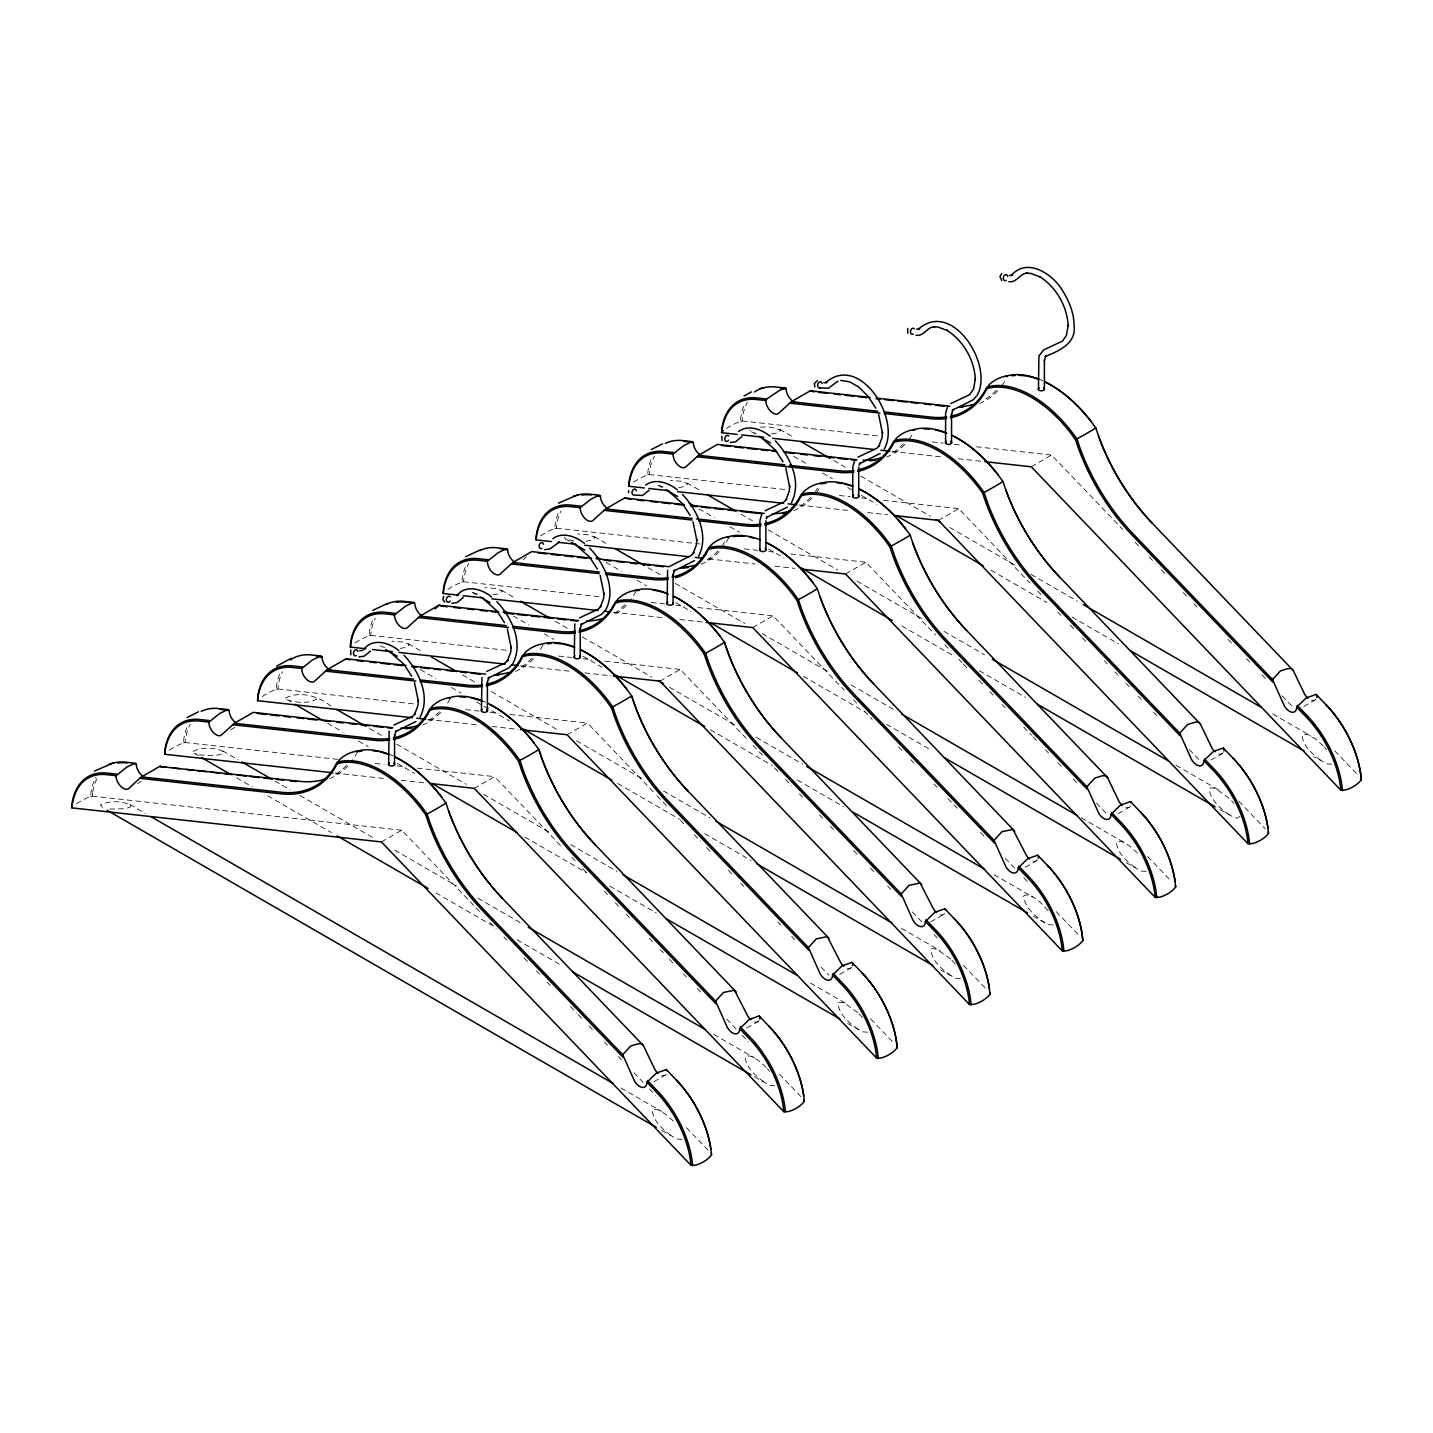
<?xml version="1.0" encoding="UTF-8"?>
<svg xmlns="http://www.w3.org/2000/svg" width="1433" height="1433" viewBox="0 0 1433 1433"><rect width="100%" height="100%" fill="white"/><g stroke="black" fill="none" stroke-linecap="round" stroke-linejoin="round"><path stroke-width="0.75" stroke-dasharray="5 3.75" d="M76.486 803.752A44.799 14.276 -16.2 0 1 87.252 797.894L90.548 796.443L91.139 791.571A80.767 46.626 60 0 1 95.993 777.17M90.548 796.443L92.214 796.139L92.733 791.858M169.309 750.158A44.799 14.276 -16.2 0 1 180.074 744.3L183.37 742.849L183.979 737.977A80.767 46.626 60 0 1 188.099 724.973M183.37 742.849L185.036 742.545L185.573 738.246A79.514 45.91 60 0 1 190.338 724.095M262.149 696.563A44.799 14.276 -16.2 0 1 272.915 690.688L276.211 689.255L276.802 684.383A80.767 46.626 60 0 1 280.922 671.378M276.211 689.255L277.877 688.951L278.396 684.652A79.514 45.91 60 0 1 282.444 671.862M354.972 642.951A44.799 14.276 -16.2 0 1 365.737 637.094L369.033 635.661L369.642 630.771A80.767 46.626 60 0 1 373.744 617.784M369.033 635.661L370.699 635.356L371.219 631.057A79.514 45.91 60 0 1 375.267 618.268M447.812 589.357A44.799 14.276 -16.2 0 1 458.56 583.5L461.874 582.067L462.465 577.177A80.767 46.626 60 0 1 466.585 564.19M461.874 582.067L463.54 581.762L464.059 577.463A79.514 45.91 60 0 1 468.824 563.312M540.635 535.763A44.799 14.276 -16.2 0 1 551.4 529.905L554.696 528.472L555.305 523.582A80.767 46.626 60 0 1 559.407 510.596M554.696 528.472L556.362 528.168L556.882 523.869A79.514 45.91 60 0 1 560.93 511.079M633.476 482.169A44.799 14.276 -16.2 0 1 644.223 476.311L647.537 474.878L648.128 469.988A80.767 46.626 60 0 1 652.248 457.002M647.537 474.878L649.203 474.574L649.722 470.275A79.514 45.91 60 0 1 654.487 456.106M726.298 428.574A44.799 14.276 -16.2 0 1 737.064 422.717L740.359 421.266L740.968 416.394A80.767 46.626 60 0 1 745.07 403.407M740.359 421.266L742.025 420.98L742.545 416.681A79.514 45.91 60 0 1 747.327 402.512M357.498 751.949L354.847 756.749A148.835 85.926 60 0 1 351.533 761.622M447.669 703.155L450.32 698.355M540.51 649.561L543.161 644.76M635.983 591.166L633.332 595.967A148.835 85.926 60 0 1 630.018 600.839M728.824 537.554L726.173 542.373A148.835 85.926 60 0 1 722.859 547.245M1239.939 816.434L1236.93 818.153L1234.1 817.473L1217.083 807.979M523.26 559.73L526.52 556.721M137.604 783.529L141.294 781.397M230.444 729.934L235.979 726.728M381.429 841.941L401.742 830.226L474.484 906.211M474.269 788.347L494.582 776.632L562.667 847.763M567.092 734.753L587.405 723.02L655.508 794.169M659.932 681.159L680.245 669.426L746.79 738.944M752.755 627.564L773.068 615.832L844.27 690.204M845.595 573.97L865.908 562.238L935.552 634.998M938.418 520.376L958.731 508.643L1029.933 583.016M1031.258 466.782L1051.571 455.049L1122.755 529.422M653.985 1081.664L665.055 1075.252M746.808 1028.052L757.896 1021.657M839.648 974.458L850.718 968.063M930.626 921.938L943.559 914.469M1025.312 867.27L1036.381 860.875M1118.134 813.675L1129.222 807.281M1210.975 760.081L1222.044 753.686M1303.797 706.487L1314.885 700.092M1331.759 764.201L1326.94 763.879L1313.792 756.606M1146.095 871.407L1141.277 871.067L1126.195 862.684M1053.273 925.001L1048.437 924.661L1033.354 916.278M960.432 978.596L955.614 978.255L940.532 969.872M867.61 1032.19L862.773 1031.85L847.691 1023.467M774.769 1085.784L769.951 1085.444L752.934 1075.95M681.947 1139.378L677.11 1139.056L660.094 1129.544M771.438 434.002L777.743 432.909L780.716 430.222L771.205 427.177L759.365 427.034M678.597 487.614L684.92 486.521L687.894 483.817L681.875 481.291L670.429 480.431M585.775 541.208L592.08 540.116L595.053 537.411L589.053 534.885L577.589 534.025M492.934 594.802L499.257 593.71L502.231 591.005L496.212 588.479L484.766 587.62M400.112 648.397L406.417 647.304L409.39 644.599L403.389 642.074L391.925 641.214M109.786 809.054L125.101 808.731L129.919 807.281L130.905 805.382C121.984 800.725 109.195 800.438 100.22 805.041L103.391 807.8M742.025 420.98L879.11 436.062M932.166 441.901L943.219 443.119M954.288 444.337L960.916 445.072M976.392 446.774L1051.571 455.049M891.971 451.431L942.824 457.037M958.301 458.739L982.608 461.426M649.203 474.574L786.269 489.656M839.344 495.496L850.396 496.714M861.448 497.932L868.076 498.666M883.552 500.368L958.731 508.643M799.13 505.043L849.984 510.632M867.681 512.584L887.564 514.769M556.362 528.168L700.074 543.985M744.3 548.857L757.555 550.308M768.625 551.526L775.253 552.26M790.729 553.962L865.908 562.238M708.511 558.87L754.94 563.993M774.841 566.178L794.742 568.364M463.54 581.762L600.606 596.845M651.46 602.451L664.733 603.902M675.785 605.12L684.634 606.105M697.889 607.556L773.068 615.832M613.467 612.231L662.118 617.587M679.797 619.522L704.122 622.209M370.699 635.356L507.784 650.439M558.637 656.045L571.892 657.514M582.962 658.714L591.793 659.699M605.066 661.15L680.245 669.426M520.645 665.826L569.277 671.181M584.754 672.883L611.282 675.803M277.877 688.951L414.943 704.051M465.797 709.64L479.07 711.108M490.122 712.326L498.971 713.294M510.023 714.512L587.405 723.02M427.804 719.42L476.455 724.776M491.931 726.477L518.459 729.397M185.036 742.545L337.597 759.347M375.177 763.484L384.026 764.452M397.299 765.921L406.13 766.888M417.182 768.106L494.582 776.632M334.982 773.014L383.614 778.37M401.312 780.322L425.619 782.991M92.214 796.139L401.742 830.226M573.934 541.065L565.498 538.969L564.387 537.053M199.097 754.922L214.448 755.585L220.754 754.492L223.727 751.788C214.807 747.13 202.035 746.844 193.061 751.447L198.041 755.585M756.087 433.357L751.161 431.781L755.03 434.02M663.246 486.951L658.32 485.375L657.21 483.458M477.583 594.14L472.657 592.563L471.547 590.647M384.761 647.734L378.76 645.208M330.951 706.182C318.95 696.313 300.357 690.581 285.883 697.853L290.863 701.991M286.994 699.752C296.237 702.761 307.898 703.961 316.586 699.161L315.493 697.244M194.172 753.346L196.214 754.206M1323.214 745.876L1315.279 738.837L1307.899 734.592L1303.081 734.251L1302.078 735.631C1303.528 747.345 1314.33 755.782 1323.465 762.195M1229.084 798.217L1215.077 788.186L1210.258 787.845L1209.237 789.225C1210.706 800.94 1221.507 809.376 1230.625 815.789M1137.551 853.065L1129.616 846.025L1122.236 841.78L1117.418 841.44L1116.414 842.819C1117.865 854.552 1128.685 862.971 1137.802 869.383M1048.24 910.654C1041.916 904.116 1034.519 894.586 1024.595 895.034L1023.574 896.413C1025.043 908.146 1035.844 916.565 1044.962 922.977M950.598 959.017L936.573 948.968L931.755 948.646L930.751 950.007C932.202 961.74 943.021 970.177 952.139 976.572M857.758 1012.612L843.75 1002.563L838.932 1002.24L837.911 1003.602C839.38 1015.334 850.181 1023.771 859.298 1030.166M766.225 1067.46L758.29 1060.42L750.91 1056.157L746.091 1055.834L745.088 1057.214C746.539 1068.928 757.358 1077.365 766.476 1083.76M673.403 1121.054L665.449 1114.014L658.087 1109.751L653.269 1109.429L652.248 1110.808C653.717 1122.523 664.518 1130.959 673.635 1137.354M779.642 429.273L793.183 437.083M833.791 460.53L845.38 467.23M860.857 476.168L930.465 516.346M949.792 527.505L1015.549 565.462M1031.008 574.4L1077.419 601.197M1272.719 713.939L1311.392 736.275M793.703 456.339L807.227 464.149M822.703 473.087L832.358 478.658M847.834 487.596L851.704 489.817M861.358 495.406L876.835 504.326M990.902 570.191L1046.968 602.559M1072.117 617.086L1118.51 643.865M686.801 482.867L700.343 490.677M740.951 514.125L752.558 520.824M768.016 529.762L837.624 569.94M856.97 581.117L922.709 619.074M943.989 631.344L984.578 654.791M1176.009 765.312L1218.552 789.87M658.32 485.375L662.189 487.614M698.928 508.822L714.404 517.743M729.863 526.681L739.535 532.252M768.536 549L783.994 557.939M901.948 626.024L954.145 656.171M979.276 670.68L1025.688 697.459M593.979 536.461L607.52 544.271M648.128 567.719L661.652 575.547M675.194 583.356L744.802 623.534M762.195 633.583L829.886 672.668M851.148 684.938L893.69 709.496M1081.252 817.795L1125.729 843.464M565.498 538.969L569.367 541.208M606.105 562.417L621.564 571.337M637.04 580.275L646.695 585.846M675.695 602.594L691.172 611.533M803.304 676.269L865.174 711.986M886.454 724.274L930.913 749.943M501.138 590.056L514.68 597.883M555.288 621.313L568.829 629.141M582.353 636.951L651.961 677.128M669.372 687.177L737.046 726.262M756.391 737.422L802.785 764.219M994.215 874.739L1032.888 897.058M472.657 592.563L476.526 594.802M513.265 616.011L528.741 624.931M544.2 633.87L553.872 639.44M582.873 656.189L602.2 667.348M710.481 729.863L772.351 765.58M797.482 780.089L843.876 806.886M408.315 643.65L421.857 651.478M462.465 674.907L475.989 682.735M491.465 691.655L559.139 730.74M576.532 740.771L644.223 779.857M663.551 791.016L709.962 817.813M901.393 928.333L940.066 950.652M420.442 669.605L435.901 678.526M451.377 687.464L461.032 693.053M476.508 701.973L482.312 705.323M484.247 706.433L509.378 720.942M617.641 783.457L679.511 819.174M704.642 833.701L751.053 860.481M369.624 728.501L383.166 736.329M396.69 744.139L466.298 784.335M483.709 794.384L549.448 832.34M570.728 844.61L617.121 871.407M810.487 983.038L847.225 1004.246M327.602 723.199L343.078 732.12M358.537 741.058L368.209 746.647M397.21 763.377L414.603 773.426M524.818 837.051L586.688 872.769M609.885 886.167L656.296 912.964M222.652 750.856L238.129 759.777M274.867 780.985L290.326 789.923M299.999 795.494L373.476 837.929M394.738 850.199L456.625 885.934M477.888 898.204L520.43 922.762M713.795 1034.411L754.403 1057.841M236.714 777.904L252.172 786.842M267.649 795.763L331.453 832.609M435.847 892.884L491.913 925.252M517.062 939.761L561.521 965.448M129.83 804.45L145.288 813.371M620.955 1088.005L661.562 1111.435M1135.133 542.355L1139.79 547.209M1149.069 556.9L1155.267 563.366M1161.447 569.832L1166.086 574.687M1183.121 592.474L1187.76 597.328M1193.958 603.795L1197.039 607.019M1227.991 639.351L1234.189 645.817M1246.567 658.75L1249.666 661.992M1262.043 674.925L1266.7 679.779M1282.177 695.936L1292.996 707.257M1334.786 750.91L1358 775.163M1037.671 591.095L1042.31 595.949M1057.787 612.124L1060.886 615.348M1070.164 625.057L1074.804 629.893M1082.542 637.99L1085.641 641.214M1104.216 660.613L1107.315 663.855M1115.053 671.934L1118.152 675.176M1125.89 683.254L1128.971 686.479M1138.268 696.187L1141.367 699.411M1153.744 712.344L1156.843 715.586M1189.336 749.531L1200.173 760.851M1238.864 801.28L1265.178 828.758M944.831 644.689L951.028 651.155M958.767 659.252L961.865 662.476M963.406 664.088L968.045 668.942M978.882 680.263L983.522 685.117M989.719 691.584L994.359 696.438M1002.097 704.517L1005.196 707.741M1023.771 727.14L1031.509 735.236M1033.05 736.849L1037.689 741.703M1045.427 749.781L1048.526 753.006M1057.823 762.714L1062.462 767.569M1073.299 778.889L1077.938 783.726M1096.514 803.125L1107.333 814.446M1147.582 856.486L1170.797 880.74M853.549 699.913L856.647 703.137M864.386 711.216L872.124 719.312M898.437 746.79L903.077 751.644M910.815 759.723L913.914 762.965M934.029 783.976L937.128 787.201M947.965 798.521L957.244 808.23M980.459 832.483L985.098 837.32M1005.232 858.349L1014.51 868.04M1023.789 877.748L1028.446 882.603M1056.3 911.693L1079.515 935.946M752.988 745.411L763.807 756.731M774.644 768.052L779.283 772.906M785.481 779.373L791.679 785.839M799.417 793.918L802.498 797.16M819.533 814.929L822.632 818.171M830.37 826.25L833.451 829.492M853.584 850.503L858.224 855.358M870.601 868.291L873.7 871.515M887.636 886.078L890.717 889.302M912.391 911.943L923.228 923.264M934.065 934.567L937.146 937.809M963.46 965.287L986.674 989.54M657.048 795.781L667.885 807.101M680.263 820.034L684.902 824.889M694.199 834.579L700.397 841.046M706.576 847.512L711.216 852.366M728.251 870.153L732.89 875.008M740.628 883.086L743.727 886.311M777.779 921.885L780.86 925.127M791.697 936.43L794.796 939.672M821.109 967.15L828.847 975.228M870.637 1018.881L893.852 1043.134M571.964 857.453L575.063 860.696M582.801 868.774L587.44 873.628M604.457 891.416L607.556 894.64M615.294 902.736L619.934 907.573M626.131 914.039L630.771 918.893M649.346 938.293L652.445 941.535M660.183 949.613L663.282 952.855M669.462 959.322L674.101 964.158M683.398 973.867L686.497 977.091M697.316 988.412L701.973 993.266M726.728 1019.132L736.007 1028.84M742.204 1035.307L748.402 1041.773M779.355 1074.105L801.011 1096.729M476.025 907.823L480.682 912.678M489.961 922.368L496.158 928.835M503.897 936.931L506.977 940.155M524.012 957.943L528.652 962.797M536.39 970.875L539.489 974.1M547.227 982.196L550.326 985.42M570.441 1006.45L576.639 1012.916M578.18 1014.528L582.819 1019.382M589.017 1025.849L593.656 1030.685M604.493 1042.006L607.592 1045.248M618.429 1056.569L621.51 1059.793M633.905 1072.726L643.184 1082.434M649.382 1088.901L655.562 1095.367M686.514 1127.699L708.189 1150.323M1324.397 747.22L1326.743 749.871M1231.556 800.814L1233.903 803.465M951.888 960.271L955.417 964.248M859.066 1013.865L862.576 1017.86M767.407 1068.785L769.754 1071.454M750.05 429.864L750.086 430.831M666.22 1074.195A10.264 5.929 60 0 1 661.813 1075.556M388.988 754.242A106.956 61.744 60 0 1 392.982 755.925M347.843 766.028A148.835 85.926 60 0 1 329.751 778.585M346.41 765.419A147.581 85.21 60 0 1 335 774.644M92.715 791.84A79.514 45.91 60 0 1 97.516 777.689M1316.031 699.017A10.264 5.929 60 0 1 1309.744 699.591M1038.8 379.064A106.956 61.744 60 0 1 1042.794 380.766M997.673 390.851A148.835 85.926 60 0 1 979.563 403.407M1004.658 381.59A148.835 85.926 60 0 1 1001.345 386.462M996.24 390.242A147.581 85.21 60 0 1 983.235 400.362M1223.209 752.612A10.264 5.929 60 0 1 1218.802 753.973M904.832 444.445A148.835 85.926 60 0 1 886.74 457.002M911.836 435.184A148.835 85.926 60 0 1 908.522 440.056M903.399 443.854A147.581 85.21 60 0 1 890.412 453.956M944.705 913.412A10.264 5.929 60 0 1 938.418 913.967M626.346 605.245A148.835 85.926 60 0 1 613.234 615.438M624.913 604.636A147.581 85.21 60 0 1 611.909 614.739M851.883 967.006A10.264 5.929 60 0 1 845.595 967.562M533.506 658.84A148.835 85.926 60 0 1 515.414 671.378M532.073 658.231A147.581 85.21 60 0 1 519.086 668.333M759.042 1020.601A10.264 5.929 60 0 1 752.755 1021.156M481.81 700.647A106.956 61.744 60 0 1 485.805 702.331M440.683 712.434A148.835 85.926 60 0 1 422.592 724.991M439.25 711.825A147.581 85.21 60 0 1 427.84 721.05M1130.368 806.206A10.264 5.929 60 0 1 1124.081 806.779M817.509 488.241A147.581 85.21 60 0 1 815.359 491.519M810.576 497.448A147.581 85.21 60 0 1 797.572 507.551M812.009 498.057A148.835 85.926 60 0 1 793.918 510.596M818.995 488.778A148.835 85.926 60 0 1 815.682 493.651M1037.546 859.8A10.264 5.929 60 0 1 1031.258 860.373M724.668 541.835A147.581 85.21 60 0 1 722.519 545.113M717.736 551.042A147.581 85.21 60 0 1 704.749 561.145M719.169 551.651A148.835 85.926 60 0 1 701.077 564.19"/><path stroke-width="1.5" d="M143.551 776.632A10.264 5.929 60 0 1 136.296 764.058L133.215 764.004L126.731 767.174L116.001 775.79A10.264 5.929 60 0 0 120.479 786.108A10.264 5.929 60 0 0 128.379 788.866L139.771 778.298L280.743 793.81A148.835 85.926 60 0 0 334.534 768.482L339.316 759.866A49.636 40.411 52.5 0 1 352.966 751.985L360.847 750.229A106.956 61.744 60 0 1 388.988 754.242M393.341 739.41A148.835 85.926 60 0 0 427.374 714.888L432.157 706.272A49.636 40.411 52.5 0 1 445.788 698.39L453.67 696.635A106.956 61.744 60 0 1 481.81 700.647M486.163 685.816A148.835 85.926 60 0 0 520.197 661.294L524.98 652.678A49.636 40.411 52.5 0 1 538.629 644.796L546.51 643.041A106.956 61.744 60 0 1 574.651 647.053M579.004 632.222A148.835 85.926 60 0 0 613.037 607.682L617.82 599.084A49.636 40.411 52.5 0 1 631.451 591.202L639.333 589.447A106.956 61.744 60 0 1 667.473 593.459M628.603 492.683L628.639 490.767M705.86 554.105L710.643 545.471A49.636 40.411 52.5 0 1 724.292 537.608L732.173 535.852A106.956 61.744 60 0 1 760.314 539.865M764.667 525.033A148.835 85.926 60 0 0 798.7 500.493L803.483 491.877A49.636 40.411 52.5 0 1 817.115 484.014L824.996 482.258A106.956 61.744 60 0 1 853.137 486.271M857.489 471.439A148.835 85.926 60 0 0 891.523 446.899L896.306 438.283A49.636 40.411 52.5 0 1 909.955 430.419L917.837 428.664A106.956 61.744 60 0 1 945.977 432.659M950.33 417.845A148.835 85.926 60 0 0 984.364 393.305L989.146 384.689A49.636 40.411 52.5 0 1 1002.778 376.825L1010.659 375.07A106.956 61.744 60 0 1 1038.8 379.064M337.185 763.664L341.717 762.696A105.684 61.01 60 0 1 421.159 808.57L425.691 814.768L430.222 812.35A49.636 3.063 -27.5 0 0 443.854 804.468L445.985 803.035L448.726 811.293A147.581 85.21 60 0 0 502.069 898.007L643.417 1045.624L654.809 1069.34A10.264 5.929 60 0 0 658.052 1073.389M708.511 549.287L713.043 548.32A105.684 61.01 60 0 1 792.485 594.193L797.017 600.373L801.549 597.955A49.636 3.063 -27.5 0 0 815.18 590.091L817.312 588.658L820.052 596.916M1122.218 805.4A10.264 5.929 60 0 1 1118.958 801.352L1107.566 777.653L966.236 630.036A147.581 85.21 60 0 1 912.893 543.322L910.152 535.064L905.387 528.67A106.956 61.744 60 0 0 859.155 488.904M894.174 442.098L898.706 441.131A105.684 61.01 60 0 1 978.148 486.987L982.68 493.185L987.212 490.767A49.636 3.063 -27.5 0 0 1000.843 482.885L1002.975 481.47L1005.715 489.728A147.581 85.21 60 0 0 1059.059 576.442L1200.406 724.059L1211.799 747.757A10.264 5.929 60 0 0 1215.041 751.806M1307.881 698.211A10.264 5.929 60 0 1 1304.621 694.163L1293.229 670.465L1151.899 522.848A147.581 85.21 60 0 1 1098.556 436.134L1095.815 427.876L1091.05 421.481A106.956 61.744 60 0 0 1044.818 381.697M139.771 778.298L141.545 776.901L281.101 792.252A147.581 85.21 60 0 0 334.444 767.139L337.185 762.159L341.95 761.138A106.956 61.744 60 0 1 422.341 807.567L427.088 814.069L429.828 822.202A147.581 85.21 60 0 0 483.172 908.916L622.746 1054.706L634.497 1081.055A10.264 5.929 60 0 0 642.396 1087.45A10.264 5.929 60 0 0 646.874 1082.291L656.457 1073.012L666.327 1069.591L676.483 1080.16A79.514 45.91 60 0 1 710.768 1148.657L711.538 1154.962L709.568 1157.183A44.799 33.675 23.7 0 1 695.936 1165.065L690.975 1165.28L381.429 841.941L71.901 807.872L72.42 803.573A79.514 45.91 60 0 1 106.705 774.662L116.001 775.683M332.761 772.763L164.723 754.277L165.261 749.978M392.839 727.749L253.265 712.38L234.367 723.289L221.201 735.254A10.264 5.929 60 0 1 213.302 732.514A10.264 5.929 60 0 1 208.824 722.196L219.554 713.58L226.038 710.41L229.155 710.356A10.264 5.929 60 0 0 236.391 723.038M412.328 717.718L257.564 700.683L258.083 696.384A79.514 45.91 60 0 1 292.368 667.473L301.664 668.495A10.264 5.929 60 0 0 306.143 678.92A10.264 5.929 60 0 0 314.042 681.66L327.208 669.695L346.105 658.786L405.915 665.378M301.664 668.602L312.394 659.986L318.878 656.816L321.959 656.869A10.264 5.929 60 0 0 331.095 670.232M365.863 648.791L350.386 647.071L350.924 642.79A79.514 45.91 60 0 1 385.208 613.879L394.505 614.9L405.217 606.392L411.701 603.221L414.818 603.168A10.264 5.929 60 0 0 422.054 615.832M394.505 614.9L394.487 615.008A10.264 5.929 60 0 0 398.965 625.325A10.264 5.929 60 0 0 406.865 628.066L420.03 616.1L438.928 605.192L498.756 611.784M443.567 588.085L443.227 593.477L458.703 595.197M443.227 593.477L443.746 589.196A79.514 45.91 60 0 1 478.031 560.285L487.327 561.306L498.057 552.798L504.541 549.627L507.622 549.681A10.264 5.929 60 0 0 514.877 562.238M487.327 561.306L487.327 561.414A10.264 5.929 60 0 0 491.806 571.731A10.264 5.929 60 0 0 499.705 574.472L512.871 562.506L531.768 551.598L591.578 558.189M551.526 541.584L536.049 539.883L536.587 535.602A79.514 45.91 60 0 1 570.871 506.673L580.168 507.694L590.88 499.203L597.364 496.033L600.463 496.087A10.264 5.929 60 0 0 607.717 508.643M580.168 507.694L580.15 507.801A10.264 5.929 60 0 0 584.628 518.137A10.264 5.929 60 0 0 592.528 520.878L605.693 508.912L624.591 498.003L684.419 504.595M644.366 487.99L628.89 486.289L629.409 482.007A79.514 45.91 60 0 1 663.694 453.079L672.991 454.1L683.72 445.591L690.204 442.439L693.303 442.385A10.264 5.929 60 0 0 700.54 455.049M672.991 454.1L672.991 454.207A10.264 5.929 60 0 0 677.469 464.543A10.264 5.929 60 0 0 685.368 467.283L698.534 455.318L717.431 444.409L775.02 450.75M737.189 434.396L721.713 432.694L722.071 427.303A80.767 46.626 60 0 1 756.875 397.926L766.673 399.001L779.892 390.224L785.571 388.092L786.126 388.898A10.264 5.929 60 0 0 795.261 402.261M721.713 432.694L722.25 428.395A79.514 45.91 60 0 1 756.534 399.485L765.831 400.506A10.264 5.929 60 0 0 770.291 410.949A10.264 5.929 60 0 0 778.191 413.689L791.356 401.724L810.254 390.815L870.082 397.407M765.813 400.613L766.673 399.001M389.113 731.099L388.612 764.667M394.559 736.132L396.081 730.866L395.239 731.815L416.036 721.462M481.936 677.504L481.452 711.073M487.399 682.538L488.922 677.272L488.08 678.221L508.858 667.868L512.065 664.446M574.776 623.91L574.275 657.478M580.222 628.926L581.744 623.677L580.902 624.627L601.699 614.273L604.887 610.852M667.599 570.316L667.115 603.884M673.062 575.332L674.585 570.083L673.743 571.033L694.521 560.679M951.548 414.549L953.07 409.283L952.229 410.232L973.025 399.897L976.213 396.475M1044.388 360.955L1045.911 355.689L1045.069 356.638C1058.396 351.013 1076.129 343.992 1074.123 326.115C1074.105 313.809 1069.591 301.915 1063.107 291.58C1053.703 274.617 1027.443 256.597 1011.304 275.494L1012.576 275.243L1009.513 275.512M393.538 737.87A147.581 85.21 60 0 0 427.285 713.544L430.025 708.565L434.772 707.544A106.956 61.744 60 0 1 515.163 753.973L519.928 760.475L522.669 768.607A147.581 85.21 60 0 0 576.012 855.322L715.569 1001.112L727.319 1027.461A10.264 5.929 60 0 0 735.236 1033.838A10.264 5.929 60 0 0 739.715 1028.697L749.28 1019.418L759.168 1015.997L760.009 1016.964A10.264 5.929 60 0 1 759.759 1018.988M486.378 684.275A147.581 85.21 60 0 0 520.107 659.95L522.848 654.971L527.613 653.95A106.956 61.744 60 0 1 608.004 700.361L612.751 706.881L615.491 715.013A147.581 85.21 60 0 0 668.835 801.728L808.409 947.518L820.16 973.867A10.264 5.929 60 0 0 828.059 980.244A10.264 5.929 60 0 0 832.537 975.103L842.12 965.824L851.99 962.403L852.85 963.37A10.264 5.929 60 0 1 852.599 965.394M708.332 661.419A147.581 85.21 60 0 0 761.675 748.133L901.232 893.923L912.982 920.273A10.264 5.929 60 0 0 920.9 926.649A10.264 5.929 60 0 0 925.378 921.509L934.943 912.212L944.831 908.809L945.673 909.776M672.041 577.087A147.581 85.21 60 0 0 705.77 552.744L708.511 547.782L713.276 546.761A106.956 61.744 60 0 1 793.667 593.172L798.414 599.675L801.154 607.825A147.581 85.21 60 0 0 854.498 694.539L994.072 840.329L1005.823 866.678A10.264 5.929 60 0 0 1013.722 873.055A10.264 5.929 60 0 0 1018.2 867.914L1027.783 858.618L1037.653 855.214L1038.513 856.182A10.264 5.929 60 0 1 1038.262 858.206M764.864 523.475A147.581 85.21 60 0 0 798.611 499.15L801.352 494.188L806.098 493.167A106.956 61.744 60 0 1 886.49 539.578L891.254 546.08L893.995 554.231A147.581 85.21 60 0 0 947.338 640.945L1086.895 786.735L1098.645 813.084A10.264 5.929 60 0 0 1106.563 819.461A10.264 5.929 60 0 0 1111.041 814.302L1120.606 805.024L1130.494 801.62L1131.336 802.587M857.704 469.881A147.581 85.21 60 0 0 891.433 445.556L894.174 440.594L898.939 439.573A106.956 61.744 60 0 1 979.33 485.984L984.077 492.486L986.818 500.636A147.581 85.21 60 0 0 1040.161 587.351L1179.735 733.141L1191.486 759.49A10.264 5.929 60 0 0 1199.385 765.867A10.264 5.929 60 0 0 1203.863 760.708L1213.446 751.429L1223.316 748.026L1224.176 748.993A10.264 5.929 60 0 1 1223.925 751.017M950.527 416.286A147.581 85.21 60 0 0 984.274 391.961L987.015 386.982L991.761 385.979A106.956 61.744 60 0 1 1072.153 432.39L1076.917 438.892L1079.658 447.042A147.581 85.21 60 0 0 1133.001 533.757L1272.558 679.547L1284.308 705.896A10.264 5.929 60 0 0 1292.226 712.273A10.264 5.929 60 0 0 1296.704 707.114L1306.269 697.835L1316.157 694.432L1316.999 695.399A10.264 5.929 60 0 1 1316.748 697.423M721.856 436.205L722.107 440.486M350.78 649.991L350.78 654.863M443.621 596.397L442.94 599.872L444.714 602.075M907.77 328.408L907.77 333.298M761.998 513.551L759.938 520.519L759.938 550.29M766.279 518.782L767.407 516.471L766.565 517.438L787.362 507.085M854.838 459.957L852.778 466.925L852.778 496.696M859.101 465.188L860.248 462.877L859.406 463.844L880.184 453.491M947.661 406.363L945.601 413.331L945.601 443.102M420.066 717.109C430.957 696.241 418.812 670.913 404.016 655.221M512.889 663.515C523.797 642.647 511.635 617.318 496.839 601.627M605.729 609.921C616.62 589.053 604.475 563.724 589.679 548.033M698.552 556.309C709.46 535.458 697.298 510.13 682.502 494.439M791.392 502.714C802.283 481.864 790.138 456.536 775.343 440.845M884.215 449.12C901.482 418.973 859.478 352.697 825.641 382.701L826.913 382.432L823.85 382.718M977.055 395.526C994.323 365.379 952.3 299.103 918.481 329.088L919.753 328.838L916.69 329.106M612.948 606.356L615.688 601.376L620.435 600.355A106.956 61.744 60 0 1 700.827 646.767L705.591 653.287L708.332 661.419M622.746 1054.706L630.645 1046.054L638.24 1043.743L641.644 1043.797L643.417 1045.624M715.569 1001.112L723.486 992.46L734.466 990.203L747.632 1015.746A10.264 5.929 60 0 0 750.892 1019.794M808.409 947.518L816.308 938.866L827.307 936.609L840.472 962.152A10.264 5.929 60 0 0 843.715 966.2M901.232 893.923L909.149 885.272L920.129 883.015L933.295 908.558A10.264 5.929 60 0 0 936.555 912.588M994.072 840.329L1001.972 831.677L1012.97 829.42L1026.135 854.964A10.264 5.929 60 0 0 1029.378 858.994M1086.895 786.735L1094.812 778.083L1102.407 775.755L1105.792 775.826L1107.566 777.653M1179.735 733.141L1187.635 724.489L1195.229 722.16L1198.633 722.232L1200.406 724.059M1272.558 679.547L1280.475 670.895L1288.07 668.566L1291.455 668.638L1293.229 670.465M326.76 778.513A147.581 85.21 60 0 1 299.999 781.343L160.066 766.565L166.676 767.3M346.105 658.786L350.136 659.861M438.928 605.192L435.31 608.81M624.591 498.003L630.842 499.329M810.254 390.815L814.302 391.89M759.168 1015.997L769.306 1026.565A79.514 45.91 60 0 1 803.591 1095.063L804.361 1101.368L802.408 1103.589A44.799 33.675 23.7 0 1 788.777 1111.471L783.797 1111.686L474.269 788.347L430.043 783.475M861.788 972.631A80.767 46.626 60 0 1 896.592 1042.203L897.201 1047.774L895.231 1049.995A44.799 33.675 23.7 0 1 881.6 1057.876L876.638 1058.091L567.092 734.753L520.663 729.648M944.831 908.809L954.969 919.377A79.514 45.91 60 0 1 989.254 987.874L990.024 994.18L988.071 996.401A44.799 33.675 23.7 0 1 974.44 1004.282L969.46 1004.497L659.932 681.159L613.503 676.054M1047.451 865.442A80.767 46.626 60 0 1 1082.255 935.015L1082.864 940.585L1080.894 942.807A44.799 33.675 23.7 0 1 1067.263 950.688L1062.301 950.903L752.755 627.564L706.326 622.441M1130.494 801.62L1140.632 812.189A79.514 45.91 60 0 1 1174.917 880.686L1175.687 886.991L1173.734 889.212A44.799 33.675 23.7 0 1 1160.085 897.094L1155.123 897.309L845.595 573.97L801.369 569.098M1223.316 748.026L1233.455 758.594A79.514 45.91 60 0 1 1267.757 827.092L1268.527 833.397L1266.557 835.618A44.799 33.675 23.7 0 1 1252.926 843.482L1247.964 843.715L938.418 520.376L894.21 515.504M1325.937 704.66A80.767 46.626 60 0 1 1360.759 774.232L1361.35 779.803L1359.398 782.024A44.799 33.675 23.7 0 1 1345.748 789.888L1340.786 790.12L1031.258 466.782L984.829 461.659M363.946 649.292C372.687 637.631 389.346 642.593 398.822 650.618M370.484 651.048L364.143 656.242L358.984 656.833M456.787 595.698C465.528 584.037 482.169 588.999 491.662 597.024M463.325 597.454L456.984 602.648L451.825 603.239M648.988 490.247L642.647 495.442L633.655 495.066A3.081 2.185 -75.5 0 1 632.652 490.283A3.081 2.185 -75.5 0 1 636.413 490.785M741.81 436.653L735.469 441.848L730.311 442.457M1001.774 273.667L999.929 276.515L1001.703 280.492M721.462 432.193L723.432 430.599M670.017 566.196L691.243 555.431L693.93 552.547L693.106 553.496L696.402 544.916L696.832 539.578L696.832 540.492L692.999 521.755M276.676 666.094L291.311 658.231M141.545 776.901L160.442 765.992M910.152 535.172L908.02 536.479A49.636 3.063 -27.5 0 1 894.371 544.361L889.839 546.779L885.307 540.581A105.684 61.01 60 0 0 805.865 494.725L801.352 495.693M1095.815 427.983L1093.684 429.291A49.636 3.063 -27.5 0 1 1080.034 437.172L1075.502 439.591L1070.97 433.393A105.684 61.01 60 0 0 991.529 387.537L987.015 388.504M94.309 771.115L112.347 763.359A80.767 46.626 60 0 1 125.961 762.195L135.741 763.27M187.15 717.521L198.47 711.825M372.813 610.333L387.841 603.293M465.635 556.738L480.664 549.699M558.476 503.126L576.514 495.388A80.767 46.626 60 0 1 590.109 494.206L599.908 495.281M651.298 449.532L662.637 443.854M744.121 395.938L751.411 391.908M552.816 538.683C562.757 531.446 575.815 536.497 584.485 543.429M645.638 485.088C655.597 477.852 668.656 482.903 677.325 489.835M738.479 431.494C748.42 424.258 761.478 429.309 770.148 436.241M559.551 541.889L549.806 549.036L544.647 549.645M838.036 381.106L828.31 388.253L819.318 387.859M615.688 602.881L620.202 601.914A105.684 61.01 60 0 1 699.644 647.788L704.176 653.967L708.708 651.549A49.636 3.063 -27.5 0 0 722.357 643.686L724.489 642.253L727.14 650.116M522.848 656.475L527.38 655.508A105.684 61.01 60 0 1 606.822 701.382L611.354 707.58L615.885 705.143A49.636 3.063 -27.5 0 0 629.517 697.28L631.648 695.847L626.902 689.452A106.956 61.744 60 0 0 580.652 649.686M430.025 710.069L434.539 709.102A105.684 61.01 60 0 1 513.981 754.976L518.513 761.174L523.045 758.738A49.636 3.063 -27.5 0 0 536.694 750.874L538.826 749.441L541.477 757.305A148.835 85.926 60 0 0 595.268 844.754M950.831 403.533L969.747 394.648L973.652 388.809L975.318 378.796L975.336 379.709C974.494 359.952 963.388 340.714 946.694 330.109L947.5 330.575L937.97 327.029L933.582 326.849L934.8 326.599C927.061 326.67 924.106 336.63 915.974 335.268M857.991 457.127L876.906 448.242L879.593 445.358L878.769 446.308L882.065 437.728L882.495 432.39L882.495 433.303L878.662 414.567M765.168 510.721L784.084 501.837L786.771 498.953L785.929 499.902L789.243 491.322L789.655 485.984L789.673 486.898L785.821 468.161M579.505 617.91L598.421 609.043L601.108 606.141L600.266 607.09L603.58 598.51L603.992 593.172L604.01 594.104L600.158 575.35M486.683 671.504L505.58 662.637L508.267 659.753L507.443 660.685L510.739 652.105L511.169 646.767L511.169 647.698L507.336 628.944M393.842 725.098L412.758 716.231L415.445 713.347L414.603 714.279L417.917 705.699L418.329 700.361L418.346 701.292L414.495 682.538M763.484 387.895L759.168 388.916L762.177 388.2A80.767 46.626 60 0 1 775.772 387.017L785.571 388.092M573.505 496.105L577.821 495.084M109.338 764.076L113.673 763.055M817.455 380.569L814.302 383.578L814.929 386.892M823.169 483.637L826.178 482.993M639.011 590.521L634.586 590.468M359.002 751.626L362.03 750.982M1008.814 281.674C1016.946 283.035 1019.902 273.076 1027.64 273.004L1026.404 273.255L1030.811 273.434L1040.322 276.981L1039.534 276.515C1056.228 287.119 1067.334 306.357 1068.158 326.115L1068.158 325.201L1066.474 335.215L1062.57 341.054L1043.654 349.939L1038.925 355.939L1038.441 389.507M359.701 650.689L362.764 650.421M840.741 380.444L849.823 381.877L858.833 387.089L868.183 396.404L875.796 408.19M876.727 398.123L949.828 406.184M780.555 388.164L786.144 388.791M818.709 392.373L827.522 393.341M834.131 394.075L840.723 394.791M845.13 395.275L853.943 396.26M858.349 396.744L867.162 397.711M875.975 398.679L880.381 399.162M884.788 399.646L893.601 400.613M898.007 401.097L906.82 402.082M911.227 402.566L917.837 403.282M924.446 404.016L931.056 404.733M935.462 405.234L944.275 406.202M791.356 401.724L877.766 411.235M884.412 411.97L930.931 417.093A147.581 85.21 60 0 0 946.801 416.949M789.583 403.121L879.898 413.062M884.304 413.546L930.572 418.651A148.835 85.926 60 0 0 946.568 418.508M741.613 434.88L763.735 437.316M772.566 438.301L874.273 449.496M880.901 450.231L889.75 451.198M692.73 441.686L682.932 440.612A80.767 46.626 60 0 0 665.36 443.406M783.887 451.717L856.988 459.778M684.007 441.364L691.44 442.17M721.462 445.484L730.275 446.451M734.681 446.935L743.494 447.902M747.901 448.386L756.714 449.371M761.12 449.855L767.73 450.571M772.136 451.055L776.543 451.538M785.356 452.523L794.169 453.491M800.778 454.207L807.37 454.942M813.98 455.676L820.59 456.393M827.199 457.127L833.809 457.844M838.215 458.345L847.028 459.312M851.435 459.796L855.841 460.28M673.832 452.595L664.052 451.52A80.767 46.626 60 0 0 629.23 480.897L628.89 486.289M698.534 455.318L784.926 464.829M789.35 465.313L838.09 470.687A147.581 85.21 60 0 0 853.961 470.543M696.76 456.715L837.732 472.245A148.835 85.926 60 0 0 853.728 472.102M648.791 488.492L668.692 490.677M677.522 491.644L783.654 503.323M788.078 503.825L796.927 504.792M691.064 505.33L764.165 513.372M596.755 495.567L600.481 495.979M637.452 500.045L644.062 500.78M650.672 501.496L657.263 502.231M661.67 502.714L670.483 503.682M674.889 504.165L683.702 505.15M690.312 505.867L696.922 506.601M701.328 507.085L710.141 508.052M714.548 508.536L723.36 509.503M727.767 509.987L736.58 510.954M740.986 511.456L760.816 513.623M581.01 506.189L571.212 505.115A80.767 46.626 60 0 0 536.408 534.491L536.049 539.883M605.693 508.912L692.103 518.424M696.528 518.907L745.267 524.281A147.581 85.21 60 0 0 761.138 524.138M603.92 510.309L692.032 520.018M698.641 520.752L744.909 525.839A148.835 85.926 60 0 0 760.905 525.696M558.171 542.319L575.851 544.271M584.7 545.239L688.61 556.685M695.238 557.419L701.883 558.136M507.067 548.875L497.287 547.8A80.767 46.626 60 0 0 479.697 550.594M596.003 558.673L669.121 566.716M500.207 548.749L507.64 549.573M538.002 552.923L546.815 553.89M551.221 554.374L560.034 555.341M564.441 555.825L573.254 556.792M577.66 557.276L586.473 558.261M604.099 560.196L610.709 560.912M617.318 561.646L623.91 562.381M630.52 563.097L637.13 563.832M643.739 564.566L650.349 565.283M654.756 565.766L663.569 566.734M488.169 559.784L478.389 558.709A80.767 46.626 60 0 0 443.567 588.085M512.871 562.506L599.263 572.018M605.908 572.752L652.427 577.875A147.581 85.21 60 0 0 668.297 577.732M511.097 563.921L599.209 573.612M605.819 574.346L652.069 579.434A148.835 85.926 60 0 0 668.065 579.29M463.128 595.68L483.028 597.866M491.859 598.833L597.991 610.53M604.619 611.246L609.043 611.748M414.244 602.469L404.446 601.394A80.767 46.626 60 0 0 386.874 604.189M503.18 612.267L578.502 620.561M409.229 602.559L405.503 602.147A79.514 45.91 60 0 0 396.314 602.308M440.773 606.034L447.383 606.75M453.992 607.485L460.602 608.219M467.212 608.935L473.804 609.67M480.413 610.386L487.023 611.121M491.429 611.604L498.039 612.339M504.649 613.055L513.462 614.023M517.868 614.524L526.681 615.491M531.088 615.975L539.901 616.942M544.307 617.426L553.12 618.393M557.527 618.877L566.34 619.844M570.746 620.328L577.356 621.062M395.347 613.396L385.549 612.303A80.767 46.626 60 0 0 350.745 641.679L350.386 647.071M420.03 616.1L506.44 625.612M513.086 626.346L559.604 631.469A147.581 85.21 60 0 0 575.475 631.326M418.257 617.516L508.572 627.457M512.978 627.941L559.246 633.028A148.835 85.926 60 0 0 575.242 632.884M372.508 649.507L392.409 651.71M399.037 652.427L505.168 664.124M511.796 664.84L518.424 665.575M321.404 656.081L311.624 654.988A80.767 46.626 60 0 0 290.38 660.004M412.561 666.112L485.662 674.155M316.388 656.153L321.977 656.762M356.745 660.595L363.355 661.329M369.965 662.046L376.574 662.78M380.981 663.264L389.794 664.231M394.2 664.715L403.013 665.682M411.826 666.65L416.233 667.133M420.639 667.635L429.452 668.602M433.859 669.086L440.45 669.802M447.06 670.537L453.67 671.271M460.28 671.987L466.889 672.722M471.296 673.205L480.109 674.173M302.506 666.99L292.726 665.897A80.767 46.626 60 0 0 257.904 695.274L257.564 700.683M327.208 669.695L413.6 679.206M420.245 679.941L466.764 685.064A147.581 85.21 60 0 0 482.634 684.92M325.434 671.11L415.749 681.051M420.156 681.535L466.406 686.622A148.835 85.926 60 0 0 482.402 686.479M416.752 718.202L425.601 719.169M228.581 709.675L218.783 708.583A80.767 46.626 60 0 0 201.211 711.395M219.84 709.335L225.429 709.944M257.313 713.455L266.126 714.44M270.532 714.924L279.345 715.891M283.752 716.375L290.344 717.091M296.953 717.826L303.563 718.56M307.97 719.044L316.783 720.011M323.392 720.745L330.002 721.462M336.612 722.196L343.221 722.913M349.831 723.647L356.441 724.381M360.847 724.865L369.66 725.832M374.067 726.316L382.88 727.283M387.286 727.767L391.693 728.251M209.684 720.584L199.886 719.509A80.767 46.626 60 0 0 165.082 748.868L164.723 754.277M234.367 723.289L373.941 738.658A147.581 85.21 60 0 0 389.812 738.514M208.842 722.089L199.545 721.068A79.514 45.91 60 0 0 165.243 749.978M232.594 724.704L373.583 740.216A148.835 85.926 60 0 0 389.579 740.073M173.286 768.034L179.895 768.751M186.505 769.485L193.115 770.202M197.521 770.703L206.334 771.671M210.741 772.154L219.554 773.121M223.96 773.605L232.773 774.572M237.179 775.056L245.992 776.023M250.399 776.507L259.194 777.492M263.6 777.976L272.413 778.943M276.82 779.427L283.429 780.161M290.039 780.878L296.649 781.612M116.843 774.178L107.063 773.104A80.767 46.626 60 0 0 72.241 802.48L71.901 807.872M1005.912 376.073L1007.309 376.772M913.072 429.667L914.487 430.366M820.249 483.279L821.646 483.96M727.409 536.873L728.824 537.554M448.923 697.656L450.32 698.355M356.083 751.25L357.498 751.949M800.904 441.561L829.922 458.291M936.268 519.695L940.138 521.934M1083.223 604.547L1261.112 707.239M758.899 436.241L770.488 442.94M896.162 515.504L983.163 565.73M1130.118 650.564L1304.12 751.035M708.081 495.155L735.147 510.775M992.317 659.252L1168.271 760.851M666.058 489.835L677.666 496.534M689.255 503.234L695.059 506.583M801.405 567.97L892.275 620.435M1037.277 704.158L1215.166 806.851M615.241 548.749L644.259 565.498M901.429 713.974L1077.383 815.556M571.301 542.319L584.825 550.129M596.433 556.828L600.302 559.067M710.499 622.692L797.5 672.919M944.454 757.752L1120.391 859.334M520.484 601.233L549.484 617.963M657.765 680.478L663.569 683.828M806.654 766.44L984.543 869.15M480.395 597.024L490.068 602.612M503.592 610.422L507.461 612.661M615.742 675.176L704.678 726.513M853.549 812.475L1027.568 912.928M431.512 657.048L456.661 671.558M715.766 821.163L891.72 922.745M385.638 649.507L397.228 656.207M522.902 728.77L611.837 780.107M756.857 863.83L932.793 965.412M336.755 709.532L365.755 726.28M622.925 874.757L796.945 975.228M294.732 704.23L321.798 719.85M432.014 783.475L517.08 832.591M665.951 918.553L839.971 1019.006M241.98 762.016L270.998 778.764M528.168 927.241L704.122 1028.822M201.91 757.824L230.91 774.554M337.239 835.958L428.109 888.424M573.128 972.147L750.999 1074.84M151.092 816.72L613.217 1083.527M107.135 810.29L656.242 1127.323M761.03 437.316L775.343 449.998L782.973 461.784M668.208 490.91L682.52 503.592L690.133 515.378M575.367 544.504L589.679 557.186L597.31 568.973M482.545 598.098L496.857 610.798L504.47 622.567M389.704 651.693L404.016 664.393L411.647 676.161M666.327 1069.591L667.187 1070.558M1316.157 694.432L1326.295 705A79.514 45.91 60 0 1 1360.58 773.498L1361.35 779.803M1297.259 705.341L1307.039 715.569A80.767 46.626 60 0 1 1341.861 785.141L1342.452 790.711M1272.934 682.18L1131.945 534.903A148.835 85.926 60 0 1 1078.153 447.454L1075.502 439.591M1296.704 707.114L1305.982 716.715A79.514 45.91 60 0 1 1340.285 785.212L1340.786 790.12M1204.419 758.935L1214.217 769.163A80.767 46.626 60 0 1 1249.021 838.735L1249.63 844.306M1180.093 735.774L1039.104 588.497A148.835 85.926 60 0 1 985.331 501.066L982.68 493.185M1203.863 760.708L1213.16 770.309A79.514 45.91 60 0 1 1247.444 838.807L1247.964 843.715M1111.596 812.529L1121.376 822.757A80.767 46.626 60 0 1 1156.198 892.329L1156.789 897.9M1087.271 789.368L946.282 642.109A148.835 85.926 60 0 1 892.49 554.661L889.839 546.779M1111.023 814.195L1120.319 823.903A79.514 45.91 60 0 1 1154.622 892.419L1155.123 897.309M1014.743 831.247L873.396 683.631A147.581 85.21 60 0 1 820.052 596.916M1037.653 855.214L1047.81 865.783A79.514 45.91 60 0 1 1082.094 934.28L1082.864 940.585M1018.756 866.123L1028.554 876.351A80.767 46.626 60 0 1 1063.358 945.923L1063.967 951.494M994.43 842.962L853.441 695.704A148.835 85.926 60 0 1 799.668 608.255L797.017 600.373M1018.2 867.914L1027.497 877.498A79.514 45.91 60 0 1 1061.781 946.013L1062.301 950.903M921.903 884.842L780.573 737.225A147.581 85.21 60 0 1 727.23 650.51L724.489 642.36L719.724 635.858A106.956 61.744 60 0 0 673.492 596.092M925.933 919.717L935.713 929.945A80.767 46.626 60 0 1 970.535 999.518L971.126 1005.088M901.608 896.556L760.618 749.298A148.835 85.926 60 0 1 706.827 661.849L704.176 653.967M925.36 921.383L934.656 931.092A79.514 45.91 60 0 1 968.959 999.607L969.46 1004.497M829.08 938.436L687.733 790.819A147.581 85.21 60 0 1 634.389 704.105L631.648 695.972L634.3 703.71A148.835 85.926 60 0 0 688.091 791.159M851.99 962.403L862.147 972.971A79.514 45.91 60 0 1 896.431 1041.469L897.201 1047.774M833.092 973.312L842.891 983.54A80.767 46.626 60 0 1 877.695 1053.112L878.304 1058.682M808.767 950.169L667.778 802.892A148.835 85.926 60 0 1 614.005 715.443L611.354 707.58M832.519 974.977L841.834 984.704A79.514 45.91 60 0 1 876.118 1053.201L876.638 1058.091M736.24 992.03L594.91 844.413A147.581 85.21 60 0 1 541.567 757.699L538.826 749.566L534.061 743.046A106.956 61.744 60 0 0 487.829 703.281M740.27 1026.906L750.068 1037.134A80.767 46.626 60 0 1 784.872 1106.706L785.463 1112.277M715.945 1003.763L574.955 856.486A148.835 85.926 60 0 1 521.164 769.037L518.513 761.174M739.715 1028.697L748.993 1038.298A79.514 45.91 60 0 1 783.296 1106.795L783.797 1111.686M647.429 1080.5L657.228 1090.728A80.767 46.626 60 0 1 692.032 1160.3L692.641 1165.871M623.104 1057.357L482.115 910.08A148.835 85.926 60 0 1 428.342 822.632L425.691 814.768M646.856 1082.166L656.171 1091.892A79.514 45.91 60 0 1 690.455 1160.39L690.975 1165.28M1002.975 481.578L998.228 475.075A106.956 61.744 60 0 0 951.978 435.292M817.312 588.766L812.565 582.264A106.956 61.744 60 0 0 766.315 542.498M445.985 803.161L441.239 796.658A106.956 61.744 60 0 0 394.989 756.875M1268.277 831.982L1268.527 833.397M1175.436 885.576L1175.687 886.991M989.773 992.782L990.024 994.18M804.11 1099.971L804.361 1101.368M711.287 1153.565L711.538 1154.962M1044.388 359.97L1044.388 389.507M951.548 413.564L951.548 443.102M858.725 467.158L858.725 496.696M765.885 520.752L765.885 550.29M673.062 574.346L673.062 603.884M580.222 627.959L580.222 657.478M487.399 681.553L487.399 711.073M394.559 735.147L394.559 764.667M393.77 762.929A3.081 1.755 4.3 0 1 393.77 765.419A3.081 1.917 -0.4 0 1 389.418 765.437A3.081 1.791 -4.3 0 1 389.418 762.911M356.315 655.58A3.081 2.185 -75.5 0 1 353.557 654.093A3.081 2.185 -75.5 0 1 355.169 650.08A3.081 2.185 -75.5 0 1 357.91 651.567M372.616 750.713A105.684 61.01 60 0 1 378.222 751.519M380.121 751.913A105.684 61.01 60 0 1 387.859 754.206M395.759 757.538A105.684 61.01 60 0 1 441.471 796.838M502.428 898.348A148.835 85.926 60 0 1 448.636 810.917M676.125 1079.819A80.767 46.626 60 0 1 710.929 1149.391M117.828 763.09A79.514 45.91 60 0 1 127.018 762.929M1043.582 387.752A3.081 1.755 4.3 0 1 1043.582 390.242A3.081 1.917 -0.4 0 1 1039.23 390.26A3.081 1.791 -4.3 0 1 1039.23 387.734M1006.145 280.42A3.081 2.185 -75.5 0 1 1003.387 278.916A3.081 2.185 -75.5 0 1 1004.981 274.903A3.081 2.185 -75.5 0 1 1007.739 276.408M1011.841 375.804A105.684 61.01 60 0 1 1015.28 375.446M1018.809 375.356A105.684 61.01 60 0 1 1026.153 376.019M1028.034 376.342A105.684 61.01 60 0 1 1037.689 379.029M1045.588 382.36A105.684 61.01 60 0 1 1091.283 421.678M1152.257 523.188A148.835 85.926 60 0 1 1098.466 435.739M754.528 392.015A80.767 46.626 60 0 1 758.182 389.812M962.994 407.187A148.835 85.926 60 0 1 959.035 407.348M973.061 404.482A147.581 85.21 60 0 1 961.848 406.435M950.76 441.346A3.081 1.755 4.3 0 1 950.76 443.836A3.081 1.917 -0.4 0 1 946.407 443.872A3.081 1.791 -4.3 0 1 946.407 441.328M913.305 334.014A3.081 2.185 -75.5 0 1 910.546 330.969A3.081 2.185 -75.5 0 1 914.326 328.784M924.195 428.969A105.684 61.01 60 0 1 929.605 429.148M935.212 429.936A105.684 61.01 60 0 1 946.819 433.357M954.253 436.707A105.684 61.01 60 0 1 998.461 475.272M1059.417 576.783A148.835 85.926 60 0 1 1005.626 489.334M1233.114 758.254A80.767 46.626 60 0 1 1267.918 827.826M883.749 456.948A147.581 85.21 60 0 1 863.096 460.172M875.939 460.065A148.835 85.926 60 0 1 870.171 460.781M673.062 602.971A3.081 1.755 4.3 0 1 672.256 604.636A3.081 1.917 -0.4 0 1 667.903 604.654A3.081 1.791 -4.3 0 1 667.903 602.111M652.964 590.127A105.684 61.01 60 0 1 668.315 594.158M674.262 596.755A105.684 61.01 60 0 1 719.957 636.055M780.931 737.565A148.835 85.926 60 0 1 727.14 650.116M954.611 919.037A80.767 46.626 60 0 1 989.433 988.609M612.948 606.356A147.581 85.21 60 0 1 579.201 630.681M601.735 618.877A147.581 85.21 60 0 1 586.599 620.973M579.434 655.741A3.081 1.755 4.3 0 1 579.434 658.231A3.081 1.917 -0.4 0 1 575.081 658.249A3.081 1.791 -4.3 0 1 575.081 655.723M541.979 548.391A3.081 2.185 -75.5 0 1 539.22 546.887A3.081 2.185 -75.5 0 1 540.832 542.874A3.081 2.185 -75.5 0 1 543.573 544.379M547.693 643.793A105.684 61.01 60 0 1 551.114 643.435M554.661 643.345A105.684 61.01 60 0 1 562.005 643.99M563.885 644.331A105.684 61.01 60 0 1 573.522 647.017M581.422 650.349A105.684 61.01 60 0 1 627.135 689.649M498.845 675.158A148.835 85.926 60 0 1 494.869 675.319M508.894 672.471A147.581 85.21 60 0 1 497.699 674.424M486.593 709.335A3.081 1.755 4.3 0 1 486.593 711.825A3.081 1.917 -0.4 0 1 482.24 711.843A3.081 1.791 -4.3 0 1 482.24 709.317M450.159 601A3.081 2.185 -75.5 0 1 446.971 601.699A3.081 2.185 -75.5 0 1 446.989 597.471A3.081 2.185 -75.5 0 1 450.159 596.773M460.047 696.94A105.684 61.01 60 0 1 465.456 697.119M471.045 697.925A105.684 61.01 60 0 1 482.652 701.346M490.086 704.678A105.684 61.01 60 0 1 534.294 743.243M768.948 1026.225A80.767 46.626 60 0 1 803.77 1095.797M419.582 724.919A147.581 85.21 60 0 1 400.935 728.179M411.773 728.054A148.835 85.926 60 0 1 406.005 728.752M857.919 494.94A3.081 1.755 4.3 0 1 857.919 497.448A3.081 1.917 -0.4 0 1 853.566 497.466A3.081 1.791 -4.3 0 1 853.566 494.922M820.482 387.609A3.081 2.185 -75.5 0 1 817.724 386.104A3.081 2.185 -75.5 0 1 819.318 382.092A3.081 2.185 -75.5 0 1 822.076 383.596M836.782 482.742A105.684 61.01 60 0 1 842.371 483.548M844.27 483.942A105.684 61.01 60 0 1 852.026 486.217M859.925 489.567A105.684 61.01 60 0 1 905.62 528.867M966.594 630.377A148.835 85.926 60 0 1 912.803 542.928M1140.274 811.848A80.767 46.626 60 0 1 1175.096 881.42M581.977 495.119A79.514 45.91 60 0 1 591.166 494.958M790.909 510.542A147.581 85.21 60 0 1 772.262 513.784M786.824 512.889A148.835 85.926 60 0 1 783.099 513.677M765.097 548.534A3.081 1.755 4.3 0 1 765.097 551.042A3.081 1.917 -0.4 0 1 760.744 551.06A3.081 1.791 -4.3 0 1 759.938 549.358M728.645 440.2A3.081 2.185 -75.5 0 1 725.474 440.916A3.081 2.185 -75.5 0 1 725.474 436.689A3.081 2.185 -75.5 0 1 728.663 435.972M733.356 536.587A105.684 61.01 60 0 1 743.942 536.336M749.549 537.142A105.684 61.01 60 0 1 753.364 538.002M767.085 543.161A105.684 61.01 60 0 1 812.798 582.461M873.754 683.971A148.835 85.926 60 0 1 819.963 596.522M705.86 554.087A148.835 85.926 60 0 1 675.498 577.732M688.377 567.558A148.835 85.926 60 0 1 680.532 568.131M694.557 565.283A147.581 85.21 60 0 1 683.362 567.217"/></g></svg>
